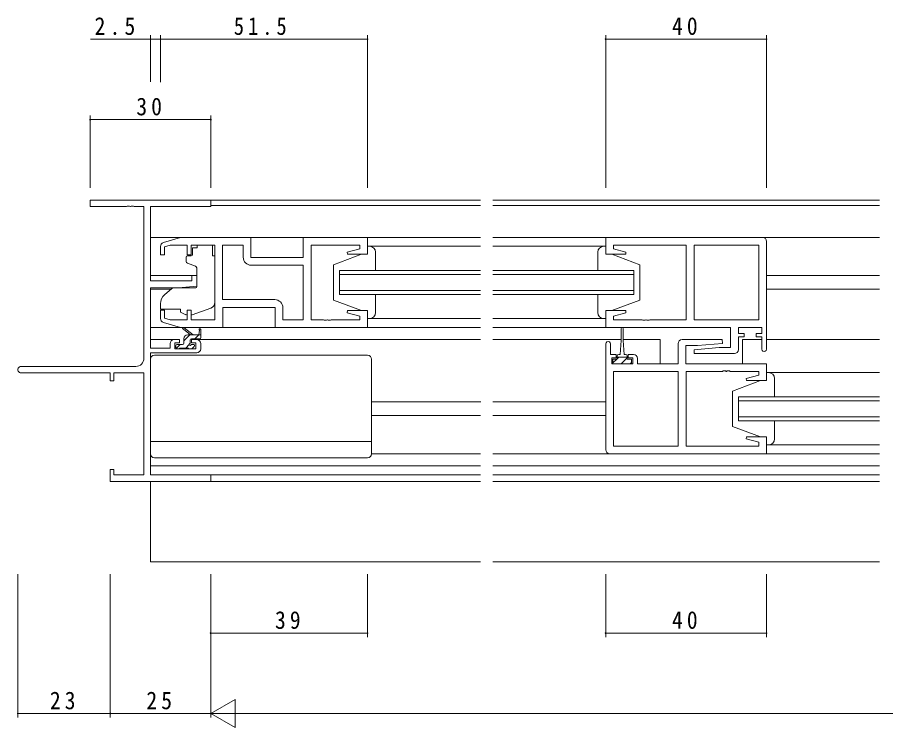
# Model space of a CAD drawing. Units: millimetres, scale not verified. Extents: x -567 to 567, y -403 to 403.
# Drawn here: x -158.8 to 57.1, y -61.6 to 115 of the extents above; entities that cross this region are included whole.
import ezdxf

# ---------------------------------------------------------------- set-up
doc = ezdxf.new("R2010")
doc.units = ezdxf.units.MM
doc.header["$LTSCALE"] = 2
for name, color, linetype, lineweight in [('0-3_YKK_11', 7, 'Continuous', 18), ('0-4_YKK_12', 2, 'Continuous', 18), ('0-5_YKK_13', 4, 'Continuous', 18), ('0-6_YKK_D', 6, 'Continuous', 18)]:
    doc.layers.add(name, color=color, linetype=linetype, lineweight=lineweight)
doc.styles.add('ＭＳ ゴシック', font='')
doc.styles.get('ＭＳ ゴシック').set_extended_font_data('MS Gothic')

msp = doc.modelspace()

# ---------------------------------------------------------------- linework, layer by layer
at = {"layer": '0-3_YKK_11'}
for p, q in [((-140.726, 69.618), (-110.726, 69.618)), ((-140.726, 67.988), (-140.726, 69.618)), ((-110.726, 69.618), (-110.726, 67.988)), ((-131.684, 67.988), (-140.726, 67.988)), ((-131.501, 68.108), (-131.684, 67.988)), ((-130.951, 68.108), (-131.501, 68.108)), ((-130.768, 67.988), (-130.951, 68.108)), ((-130.684, 67.988), (-130.768, 67.988)), ((-130.501, 68.108), (-130.684, 67.988)), ((-129.951, 68.108), (-130.501, 68.108)), ((-129.768, 67.988), (-129.951, 68.108)), ((-127.356, 67.988), (-129.768, 67.988)), ((-127.356, 30.248), (-127.356, 67.988)), ((-125.726, 67.988), (-125.726, 49.518)), ((-110.726, 67.988), (-125.726, 67.988)), ((-122.513, 59.031), (-118.226, 60.318)), ((-120.831, 58.388), (-122.226, 57.969)), ((-116.626, 58.388), (-120.831, 58.388)), ((-118.226, 60.318), (-100.726, 60.318)), ((-116.626, 56.018), (-116.626, 58.388)), ((-115.626, 58.388), (-115.626, 56.018)), ((-109.726, 58.388), (-115.626, 58.388)), ((-109.726, 39.848), (-109.726, 58.388)), ((-107.796, 44.848), (-107.796, 58.388)), ((-107.796, 58.388), (-102.656, 58.388)), ((-107.796, 44.848), (-107.796, 58.388)), ((-102.656, 58.388), (-102.656, 55.388)), ((-100.726, 60.318), (-100.726, 55.318)), ((-87.726, 60.318), (-71.726, 60.318)), ((-87.726, 55.318), (-87.726, 60.318)), ((-85.726, 58.388), (-85.726, 39.848)), ((-73.656, 58.388), (-85.726, 58.388)), ((-73.656, 57.47), (-73.656, 58.388)), ((-71.726, 60.318), (-71.726, 56.118)), ((-12.476, 60.318), (-12.476, 56.118)), ((26.524, 60.318), (-12.476, 60.318)), ((-10.546, 58.388), (7.524, 58.388)), ((-10.546, 57.47), (-10.546, 58.388)), ((7.524, 58.388), (7.524, 39.848)), ((9.524, 58.388), (9.524, 39.848)), ((25.594, 58.388), (9.524, 58.388)), ((25.594, 39.848), (25.594, 58.388)), ((25.594, 39.848), (25.594, 58.388)), ((27.524, 32.518), (27.524, 59.318)), ((-123.226, 56.018), (-123.226, 58.074)), ((-122.226, 57.969), (-122.226, 56.018)), ((-76.755, 56.64), (-73.656, 57.47)), ((-76.686, 56.118), (-76.755, 56.64)), ((-7.447, 56.64), (-10.546, 57.47)), ((-7.515, 56.118), (-7.447, 56.64)), ((-122.226, 56.018), (-123.226, 56.018)), ((-115.626, 56.018), (-116.626, 56.018)), ((-100.726, 55.318), (-87.726, 55.318)), ((-71.726, 56.118), (-76.686, 56.118)), ((-12.476, 56.118), (-7.515, 56.118)), ((-100.656, 53.388), (-87.726, 53.388)), ((-87.726, 53.388), (-87.726, 39.848)), ((-115.426, 50.818), (-114.226, 50.818)), ((-115.426, 49.518), (-115.426, 50.818)), ((-114.226, 50.818), (-114.226, 48.211)), ((-125.726, 49.518), (-115.426, 49.518)), ((-125.726, 47.818), (-125.726, 32.818)), ((-118.726, 47.818), (-125.726, 47.818)), ((-114.226, 48.211), (-118.726, 47.818)), ((-94.796, 44.848), (-107.796, 44.848)), ((-123.226, 42.218), (-122.226, 42.218)), ((-123.226, 40.162), (-123.226, 42.218)), ((-122.226, 42.218), (-122.226, 40.266)), ((-116.626, 42.218), (-115.626, 42.218)), ((-116.626, 39.848), (-116.626, 42.218)), ((-115.626, 42.218), (-115.626, 39.848)), ((-107.726, 42.918), (-107.726, 37.918)), ((-94.726, 42.918), (-107.726, 42.918)), ((-94.726, 37.918), (-94.726, 42.918)), ((-92.796, 39.848), (-92.796, 42.848)), ((-76.755, 41.595), (-76.686, 42.118)), ((-73.656, 40.765), (-76.755, 41.595)), ((-76.686, 42.118), (-71.726, 42.118)), ((-71.726, 42.118), (-71.726, 37.918)), ((-12.476, 42.118), (-12.476, 37.918)), ((-7.515, 42.118), (-12.476, 42.118)), ((-10.546, 40.765), (-7.447, 41.595)), ((-7.447, 41.595), (-7.515, 42.118)), ((-118.226, 37.918), (-122.513, 39.204)), ((-122.226, 40.266), (-120.831, 39.848)), ((-120.831, 39.848), (-116.626, 39.848)), ((-115.626, 39.848), (-109.726, 39.848)), ((-87.726, 39.848), (-92.796, 39.848)), ((-85.726, 39.848), (-82.684, 39.848)), ((-82.684, 39.848), (-82.501, 39.728)), ((-82.501, 39.728), (-81.951, 39.728)), ((-81.951, 39.728), (-81.768, 39.848)), ((-81.768, 39.848), (-81.684, 39.848)), ((-81.684, 39.848), (-81.501, 39.728)), ((-81.501, 39.728), (-80.951, 39.728)), ((-80.951, 39.728), (-80.768, 39.848)), ((-80.768, 39.848), (-73.656, 39.848)), ((-73.656, 39.848), (-73.656, 40.765)), ((-10.546, 39.848), (-10.546, 40.765)), ((-3.434, 39.848), (-10.546, 39.848)), ((-3.251, 39.728), (-3.434, 39.848)), ((-2.701, 39.728), (-3.251, 39.728)), ((-2.518, 39.848), (-2.701, 39.728)), ((-2.434, 39.848), (-2.518, 39.848)), ((-2.251, 39.728), (-2.434, 39.848)), ((-1.701, 39.728), (-2.251, 39.728)), ((-1.518, 39.848), (-1.701, 39.728)), ((7.524, 39.848), (-1.518, 39.848)), ((9.524, 39.848), (25.594, 39.848)), ((-107.726, 37.918), (-118.226, 37.918)), ((-71.726, 37.918), (-94.726, 37.918)), ((-12.476, 37.918), (18.594, 37.918)), ((18.594, 37.918), (18.594, 32.918)), ((20.524, 37.918), (26.324, 37.918)), ((20.524, 36.418), (20.524, 37.918)), ((26.324, 37.918), (26.324, 36.418)), ((-119.826, 34.918), (-118.526, 34.918)), ((-118.526, 34.918), (-118.526, 34.118)), ((-115.526, 34.918), (-114.226, 34.918)), ((-115.526, 34.118), (-115.526, 34.918)), ((16.502, 34.918), (6.524, 34.918)), ((16.544, 33.961), (16.502, 34.918)), ((21.924, 36.418), (20.524, 36.418)), ((20.524, 35.618), (21.924, 35.618)), ((20.524, 32.418), (20.524, 35.618)), ((21.924, 35.618), (21.924, 36.418)), ((24.924, 36.418), (24.924, 35.618)), ((26.324, 36.418), (24.924, 36.418)), ((24.924, 35.618), (26.324, 35.618)), ((26.324, 35.618), (26.324, 32.518)), ((-125.726, 32.818), (-120.826, 32.818)), ((-120.826, 32.818), (-120.826, 33.918)), ((-119.626, 34.118), (-119.626, 32.618)), ((-118.526, 34.118), (-119.626, 34.118)), ((-119.626, 32.618), (-114.426, 32.618)), ((-114.426, 34.118), (-115.526, 34.118)), ((-114.426, 32.618), (-114.426, 34.118)), ((-113.226, 33.918), (-113.226, 32.618)), ((-12.476, 33.818), (-12.476, 7.518)), ((-11.276, 31.218), (-11.276, 33.818)), ((5.524, 33.918), (5.524, 28.918)), ((7.454, 33.418), (10.331, 33.418)), ((7.454, 28.918), (7.454, 33.418)), ((15.717, 32.918), (9.504, 32.374)), ((10.331, 33.418), (16.544, 33.961)), ((18.594, 32.918), (15.717, 32.918)), ((-125.726, 31.618), (-125.726, 1.248)), ((-114.226, 31.618), (-125.726, 31.618)), ((-9.876, 31.218), (-11.276, 31.218)), ((-10.976, 30.418), (-9.876, 30.418)), ((-10.976, 28.918), (-10.976, 30.418)), ((-9.876, 30.418), (-9.876, 31.218)), ((-6.876, 31.218), (-6.876, 30.418)), ((-5.576, 31.218), (-6.876, 31.218)), ((-6.876, 30.418), (-5.776, 30.418)), ((-5.776, 30.418), (-5.776, 28.918)), ((9.504, 32.374), (9.546, 31.418)), ((9.546, 31.418), (19.524, 31.418)), ((-157.911, 28.248), (-129.356, 28.248)), ((-5.776, 28.918), (-10.976, 28.918)), ((-4.576, 28.918), (-4.576, 30.218)), ((5.524, 28.918), (-4.576, 28.918)), ((27.524, 28.918), (7.454, 28.918)), ((27.524, 24.718), (27.524, 28.918)), ((-135.726, 26.618), (-157.911, 26.618)), ((-135.726, 24.618), (-135.726, 26.618)), ((-134.826, 26.618), (-134.826, 24.618)), ((-127.356, 26.618), (-134.826, 26.618)), ((-127.356, 1.248), (-127.356, 26.618)), ((-10.546, 26.988), (-10.546, 8.448)), ((5.524, 26.988), (-10.546, 26.988)), ((5.524, 8.448), (5.524, 26.988)), ((5.524, 8.448), (5.524, 26.988)), ((7.524, 26.988), (16.566, 26.988)), ((7.524, 8.448), (7.524, 26.988)), ((16.566, 26.988), (16.749, 27.108)), ((16.749, 27.108), (17.299, 27.108)), ((17.299, 27.108), (17.482, 26.988)), ((17.482, 26.988), (17.566, 26.988)), ((17.566, 26.988), (17.749, 27.108)), ((17.749, 27.108), (18.299, 27.108)), ((18.299, 27.108), (18.482, 26.988)), ((18.482, 26.988), (25.594, 26.988)), ((25.594, 26.07), (22.495, 25.24)), ((25.594, 26.988), (25.594, 26.07)), ((-134.826, 24.618), (-135.726, 24.618)), ((22.495, 25.24), (22.564, 24.718)), ((22.564, 24.718), (27.524, 24.718)), ((22.564, 10.718), (22.495, 10.195)), ((22.495, 10.195), (25.594, 9.365)), ((27.524, 10.718), (22.564, 10.718)), ((25.594, 9.365), (25.594, 8.448)), ((27.524, 6.518), (27.524, 10.718)), ((-11.476, 6.518), (27.524, 6.518)), ((-10.546, 8.448), (5.524, 8.448)), ((25.594, 8.448), (7.524, 8.448)), ((-135.726, 2.618), (-134.826, 2.618)), ((-135.726, -0.382), (-135.726, 2.618)), ((-134.826, 2.618), (-134.826, 1.248)), ((-134.826, 1.248), (-127.356, 1.248)), ((-125.726, 1.248), (-110.726, 1.248)), ((-110.726, 1.248), (-110.726, -0.382)), ((-110.726, -0.382), (-135.726, -0.382))]:
    msp.add_line(p, q, dxfattribs=at)
for centre, radius, start, end in [((-122.226, 58.074), 1, 106.69926, 180.00004), ((26.524, 59.318), 1, 0.00001, 89.99999), ((-100.656, 55.388), 2, 180.00001, 269.99999), ((-94.796, 42.848), 2, 0.00001, 89.99999), ((-122.226, 40.162), 1, 179.99996, 253.30074), ((-119.826, 33.918), 1, 90.00001, 179.99999), ((-114.226, 33.918), 1, 0.00001, 89.99999), ((6.524, 33.918), 1, 90.00001, 179.99999), ((-114.226, 32.618), 1, 270.00001, 359.99999), ((-11.876, 33.818), 0.6, 359.99999, 180.00001), ((19.524, 32.418), 1, 270.00001, 359.99999), ((26.924, 32.518), 0.6, 179.99999, 0.00001), ((-129.356, 30.248), 2, 270.00001, 359.99999), ((-5.576, 30.218), 1, 0.00001, 89.99999), ((-157.911, 27.433), 0.815, 89.99999, 270.00001), ((-11.476, 7.518), 1, 180.00001, 269.99999)]:
    msp.add_arc(centre, radius, start, end, dxfattribs=at)
at = {"layer": '0-4_YKK_12'}
for p, q in [((-111.026, 69.618), (-43.601, 69.618)), ((-40.601, 69.618), (55.649, 69.618)), ((-43.601, 68.218), (-110.726, 68.218)), ((55.649, 68.218), (-40.601, 68.218)), ((-125.726, 60.318), (-87.226, 60.318)), ((-72.226, 60.318), (-43.601, 60.318)), ((-40.601, 60.318), (55.649, 60.318)), ((-78.726, 52.118), (-78.726, 46.118)), ((-43.601, 52.118), (-78.726, 52.118)), ((-5.476, 52.118), (-40.601, 52.118)), ((-5.476, 46.118), (-5.476, 52.118)), ((-125.726, 50.818), (-114.226, 50.818)), ((-78.726, 51.118), (-43.601, 51.118)), ((-40.601, 51.118), (-5.476, 51.118)), ((27.524, 50.818), (55.649, 50.818)), ((-125.726, 47.418), (-120.603, 47.418)), ((-43.601, 47.118), (-78.726, 47.118)), ((-78.726, 46.118), (-43.601, 46.118)), ((-5.476, 47.118), (-40.601, 47.118)), ((-40.601, 46.118), (-5.476, 46.118)), ((27.524, 47.418), (55.649, 47.418)), ((-72.226, 37.918), (-43.601, 37.918)), ((-11.976, 37.918), (-40.601, 37.918)), ((-125.726, 34.918), (-119.826, 34.918)), ((-114.226, 34.918), (-43.601, 34.918)), ((-40.601, 34.918), (-8.626, 34.918)), ((-8.126, 34.918), (1.024, 34.918)), ((1.024, 34.918), (1.024, 28.918)), ((21.524, 34.918), (21.524, 28.918)), ((21.524, 34.918), (26.324, 34.918)), ((27.524, 34.918), (55.649, 34.918)), ((20.524, 20.718), (20.524, 14.718)), ((55.649, 20.718), (20.524, 20.718)), ((20.524, 19.718), (55.649, 19.718)), ((-70.726, 19.418), (-43.504, 19.418)), ((-40.601, 19.418), (-12.476, 19.418)), ((-70.726, 16.018), (-43.601, 16.018)), ((-40.601, 16.018), (-12.476, 16.018)), ((55.649, 15.718), (20.524, 15.718)), ((20.524, 14.718), (55.649, 14.718)), ((27.024, 6.518), (55.649, 6.518)), ((-125.726, 3.518), (-43.601, 3.518)), ((-40.601, 3.518), (55.649, 3.518)), ((-43.601, 1.248), (-125.426, 1.248)), ((55.649, 1.248), (-40.601, 1.248)), ((-125.726, -0.382), (-125.726, -20.382)), ((-111.026, -0.382), (-43.601, -0.382)), ((-40.601, -0.382), (55.649, -0.382)), ((-125.726, -20.382), (-43.601, -20.382)), ((-40.601, -20.382), (55.649, -20.382))]:
    msp.add_line(p, q, dxfattribs=at)
at = {"layer": '0-5_YKK_13'}
for p, q in [((-114.126, 58.388), (-114.126, 57.718)), ((-114.126, 58.388), (-110.326, 58.388)), ((-110.326, 58.388), (-110.326, 57.718)), ((-115.296, 56.718), (-115.296, 57.718)), ((-114.126, 57.718), (-115.296, 57.718)), ((-115.296, 56.718), (-115.296, 56.018)), ((-110.326, 56.718), (-110.326, 57.718)), ((-110.326, 55.718), (-110.326, 56.718)), ((-71.726, 58.118), (-71.726, 56.118)), ((-71.226, 58.118), (-71.726, 58.118)), ((-71.726, 58.118), (-43.601, 58.118)), ((-71.726, 58.118), (-71.726, 56.118)), ((-71.226, 58.118), (-71.726, 58.118)), ((-69.726, 52.118), (-69.726, 56.618)), ((-69.726, 52.518), (-69.726, 56.618)), ((-40.601, 58.117), (-12.476, 58.116)), ((-14.476, 52.118), (-14.476, 56.618)), ((-12.976, 58.118), (-12.476, 58.118)), ((-12.476, 58.118), (-12.476, 56.118)), ((-116.826, 55.418), (-116.826, 54.368)), ((-115.596, 55.718), (-116.526, 55.718)), ((-110.326, 55.718), (-109.726, 55.718)), ((-109.726, 44.162), (-109.726, 55.718)), ((-73.226, 56.118), (-80.226, 53.518)), ((-73.226, 56.118), (-80.226, 53.518)), ((-71.726, 56.118), (-73.226, 56.118)), ((-71.726, 56.118), (-73.226, 56.118)), ((-12.476, 56.118), (-10.976, 56.118)), ((-10.976, 56.118), (-3.976, 53.518)), ((-116.497, 53.898), (-114.497, 53.17)), ((-114.226, 52.721), (-114.226, 48.115)), ((-80.226, 53.518), (-80.226, 44.718)), ((-80.226, 53.518), (-80.226, 44.718)), ((-3.976, 53.518), (-3.976, 44.718)), ((-120.463, 47.535), (-122.154, 46.116)), ((-114.443, 47.816), (-119.829, 47.769)), ((-69.726, 41.618), (-69.726, 46.118)), ((-69.726, 41.618), (-69.726, 45.718)), ((-14.476, 41.618), (-14.476, 46.118)), ((-123.226, 43.817), (-123.226, 42.518)), ((-73.226, 42.118), (-80.226, 44.718)), ((-73.226, 42.118), (-80.226, 44.718)), ((-10.976, 42.118), (-3.976, 44.718)), ((-123.226, 42.518), (-118.226, 42.518)), ((-118.226, 42.518), (-118.226, 42.218)), ((-118.226, 42.218), (-118.226, 41.72)), ((-116.92, 41.111), (-118.226, 41.72)), ((-115.354, 41.077), (-110.717, 42.752)), ((-73.226, 42.118), (-71.726, 42.118)), ((-73.226, 42.118), (-71.726, 42.118)), ((-71.726, 42.118), (-71.726, 40.118)), ((-71.726, 42.118), (-71.726, 40.118)), ((-12.476, 42.118), (-12.476, 40.118)), ((-10.976, 42.118), (-12.476, 42.118)), ((-71.726, 40.118), (-71.226, 40.118)), ((-71.726, 40.118), (-71.226, 40.118)), ((-71.726, 40.117), (-43.601, 40.118)), ((-12.476, 40.118), (-40.601, 40.118)), ((-12.476, 40.118), (-12.976, 40.118)), ((-118.153, 37.918), (-125.726, 37.918)), ((-115.726, 36.118), (-117.545, 37.519)), ((-115.126, 36.118), (-117.344, 37.8)), ((-113.526, 37.244), (-113.725, 36.118)), ((-113.226, 35.418), (-113.226, 37.417)), ((-108.226, 37.918), (-94.226, 37.918)), ((-8.626, 37.668), (-8.626, 34.718)), ((-8.126, 34.718), (-8.126, 37.668)), ((-115.904, 36.118), (-117.426, 34.596)), ((-117.426, 34.018), (-117.426, 35.118)), ((-116.426, 36.118), (-113.226, 36.118)), ((-115.826, 34.179), (-115.826, 34.818)), ((-115.526, 35.118), (-113.526, 35.118)), ((-113.659, 36.118), (-114.659, 35.118)), ((-8.626, 34.718), (-8.876, 31.218)), ((-8.126, 34.718), (-7.876, 31.218)), ((-119.426, 33.418), (-119.426, 32.918)), ((-118.304, 33.718), (-119.327, 32.695)), ((-117.726, 33.718), (-119.126, 33.718)), ((-119.126, 32.618), (-118.626, 32.618)), ((-118.426, 32.818), (-116.326, 32.818)), ((-116.075, 33.701), (-116.959, 32.818)), ((-116.126, 32.618), (-115.526, 32.618)), ((-115.026, 33.718), (-115.365, 33.718)), ((-115.314, 32.705), (-114.814, 33.205)), ((-124.726, 31.018), (-71.726, 31.018)), ((-9.626, 30.018), (-9.626, 30.818)), ((-7.126, 30.518), (-9.626, 30.518)), ((-9.251, 30.518), (-9.626, 30.142)), ((-9.226, 31.218), (-8.876, 31.218)), ((-7.126, 30.397), (-8.376, 29.147)), ((-7.876, 31.218), (-7.526, 31.218)), ((-7.126, 30.818), (-7.126, 30.018)), ((-125.726, 6.518), (-125.726, 30.018)), ((-70.726, 6.518), (-70.726, 30.018)), ((-10.676, 30.018), (-10.676, 28.918)), ((-9.626, 30.018), (-10.676, 30.018)), ((-9.751, 30.018), (-10.676, 29.092)), ((-10.676, 28.918), (-6.076, 28.918)), ((-8.376, 29.147), (-8.606, 28.918)), ((-6.076, 30.018), (-7.126, 30.018)), ((-6.076, 29.202), (-6.361, 28.918)), ((-6.076, 28.918), (-6.076, 30.018)), ((27.524, 26.718), (27.524, 24.718)), ((28.024, 26.718), (27.524, 26.718)), ((27.524, 26.718), (55.649, 26.718)), ((27.524, 26.718), (27.524, 24.718)), ((28.024, 26.718), (27.524, 26.718)), ((26.024, 24.718), (19.024, 22.118)), ((26.024, 24.718), (19.024, 22.118)), ((27.524, 24.718), (26.024, 24.718)), ((27.524, 24.718), (26.024, 24.718)), ((29.524, 20.718), (29.524, 25.218)), ((29.524, 21.118), (29.524, 25.218)), ((19.024, 22.118), (19.024, 13.318)), ((19.024, 22.118), (19.024, 13.318)), ((26.024, 10.718), (19.024, 13.318)), ((26.024, 10.718), (19.024, 13.318)), ((29.524, 10.218), (29.524, 14.718)), ((29.524, 10.218), (29.524, 14.318)), ((-125.726, 9.558), (-70.726, 9.558)), ((26.024, 10.718), (27.524, 10.718)), ((26.024, 10.718), (27.524, 10.718)), ((27.524, 10.718), (27.524, 8.718)), ((27.524, 10.718), (27.524, 8.718)), ((27.524, 8.718), (28.024, 8.718)), ((27.524, 8.718), (28.024, 8.718)), ((27.524, 8.717), (55.649, 8.717)), ((-70.726, 6.518), (-43.601, 6.518)), ((-40.601, 6.518), (-11.476, 6.518)), ((-124.726, 5.518), (-71.726, 5.518))]:
    msp.add_line(p, q, dxfattribs=at)
for centre, radius, start, end in [((-71.226, 56.618), 1.5, 0, 90), ((-71.226, 56.618), 1.5, 0, 90), ((-12.976, 56.618), 1.5, 90, 180), ((-116.526, 55.418), 0.3, 90, 180), ((-116.326, 54.368), 0.5, 180, 250), ((-115.596, 56.018), 0.3, 270, 0), ((-114.726, 52.721), 0.5, 0, 70), ((-119.82, 46.769), 1, 90.5, 130), ((-114.526, 48.115), 0.3, 270.5, 0), ((-120.226, 43.817), 3, 130, 180), ((-111.226, 44.162), 1.5, 289.85326, 0), ((-116.497, 42.018), 1, 245, 262.59308), ((-115.694, 42.018), 1, 273.88684, 289.85326), ((-71.226, 41.618), 1.5, 270, 0), ((-71.226, 41.618), 1.5, 270, 0), ((-12.976, 41.618), 1.5, 180, 270), ((-117.526, 37.718), 0.2, 24.41711, 264.41711), ((-113.426, 37.417), 0.2, 0, 240), ((-8.376, 37.668), 0.25, 0, 180), ((-116.426, 35.118), 1, 90, 180), ((-115.526, 34.818), 0.3, 90, 180), ((-113.526, 35.418), 0.3, 270, 0), ((-119.126, 33.418), 0.3, 90, 180), ((-119.126, 32.918), 0.3, 180, 270), ((-118.626, 32.818), 0.2, 270, 0), ((-117.726, 34.018), 0.3, 270, 0), ((-116.126, 32.818), 0.2, 180, 270), ((-115.826, 33.718), 0.25, 123.05573, 326.94427), ((-116.126, 34.179), 0.3, 303.05573, 0), ((-115.365, 33.418), 0.3, 90, 146.94427), ((-115.526, 32.918), 0.3, 270, 315), ((-115.026, 33.418), 0.3, 315, 90), ((-124.726, 30.018), 1, 90, 180), ((-71.726, 30.018), 1, 0, 90), ((-9.226, 30.818), 0.4, 90, 180), ((-7.526, 30.818), 0.4, 0, 90), ((28.024, 25.218), 1.5, 0, 90), ((28.024, 25.218), 1.5, 0, 90), ((28.024, 10.218), 1.5, 270, 0), ((28.024, 10.218), 1.5, 270, 0), ((-124.726, 6.518), 1, 180, 270), ((-71.726, 6.518), 1, 270, 0)]:
    msp.add_arc(centre, radius, start, end, dxfattribs=at)
at = {"layer": '0-6_YKK_D'}
for p, q in [((-125.726, 99.019), (-125.726, 110.618)), ((-123.226, 98.933), (-123.226, 110.618)), ((-123.226, 98.933), (-123.226, 110.618)), ((-71.726, 72.618), (-71.726, 110.618)), ((-12.476, 72.618), (-12.476, 110.618)), ((27.524, 72.618), (27.524, 110.618)), ((-125.726, 109.618), (-140.626, 109.618)), ((-123.226, 109.618), (-125.726, 109.618)), ((-123.226, 109.618), (-71.726, 109.618)), ((-12.476, 109.618), (27.524, 109.618)), ((-140.726, 72.618), (-140.726, 90.618)), ((-140.726, 89.618), (-110.726, 89.618)), ((-110.726, 72.618), (-110.726, 90.618)), ((-158.726, -23.382), (-158.726, -59.082)), ((-135.726, -23.382), (-135.726, -59.082)), ((-135.726, -23.382), (-135.726, -59.082)), ((-110.726, -23.382), (-110.726, -39.082)), ((-110.726, -23.382), (-110.726, -59.082)), ((-110.726, -23.382), (-110.726, -59.082)), ((-71.726, -23.382), (-71.726, -39.082)), ((-12.476, -23.382), (-12.476, -39.082)), ((27.524, -23.382), (27.524, -39.082)), ((-110.726, -38.082), (-71.726, -38.082)), ((-12.476, -38.082), (27.524, -38.082)), ((-110.726, -58.082), (-104.664, -54.582)), ((-104.664, -61.582), (-104.664, -54.582)), ((-135.726, -58.082), (-158.726, -58.082)), ((-110.726, -58.082), (-135.726, -58.082)), ((-110.726, -58.082), (-98.602, -58.082)), ((-110.726, -58.082), (-104.664, -61.582)), ((-103.726, -58.082), (382.274, -58.082))]:
    msp.add_line(p, q, dxfattribs=at)
for centre, start, end in [((-125.726, 109.618), 0, 180), ((-125.726, 109.618), 180, 0), ((-123.226, 109.618), 0, 180), ((-123.226, 109.618), 0, 180), ((-123.226, 109.618), 180, 0), ((-123.226, 109.618), 180, 0), ((-71.726, 109.618), 0, 180), ((-71.726, 109.618), 180, 0), ((-12.476, 109.618), 0, 180), ((-12.476, 109.618), 180, 0), ((27.524, 109.618), 0, 180), ((27.524, 109.618), 180, 0), ((-140.726, 89.618), 0, 180), ((-140.726, 89.618), 180, 0), ((-110.726, 89.618), 0, 180), ((-110.726, 89.618), 180, 0), ((-110.726, -38.082), 0, 180), ((-110.726, -38.082), 180, 0), ((-71.726, -38.082), 0, 180), ((-71.726, -38.082), 180, 0), ((-12.476, -38.082), 0, 180), ((-12.476, -38.082), 180, 0), ((27.524, -38.082), 0, 180), ((27.524, -38.082), 180, 0), ((-158.726, -58.082), 0, 180), ((-158.726, -58.082), 180, 0), ((-135.726, -58.082), 0, 180), ((-135.726, -58.082), 0, 180), ((-135.726, -58.082), 180, 0), ((-135.726, -58.082), 180, 0)]:
    msp.add_arc(centre, 0.106, start, end, dxfattribs=at)

# ---------------------------------------------------------------- texts
at = {"layer": '0-6_YKK_D', "color": 7, "char_height": 4.399, "attachment_point": 7, "style": 'ＭＳ ゴシック'}
for s, insert in [('\\T1.38;\\W0.9;2.5', (-139.626, 110.618)), ('\\T1.39;\\W0.85;51.5', (-104.996, 110.618)), ('\\T1.37;\\W0.9;40', (4.004, 110.618)), ('\\T1.37;\\W0.9;30', (-129.246, 90.618)), ('\\T1.37;\\W0.9;39', (-94.746, -37.082)), ('\\T1.37;\\W0.9;40', (4.004, -37.082)), ('\\T1.37;\\W0.9;23', (-150.746, -57.082)), ('\\T1.37;\\W0.9;25', (-126.746, -57.082))]:
    msp.add_mtext(s, dxfattribs=dict(at, insert=insert))

doc.saveas('drawing.dxf')
